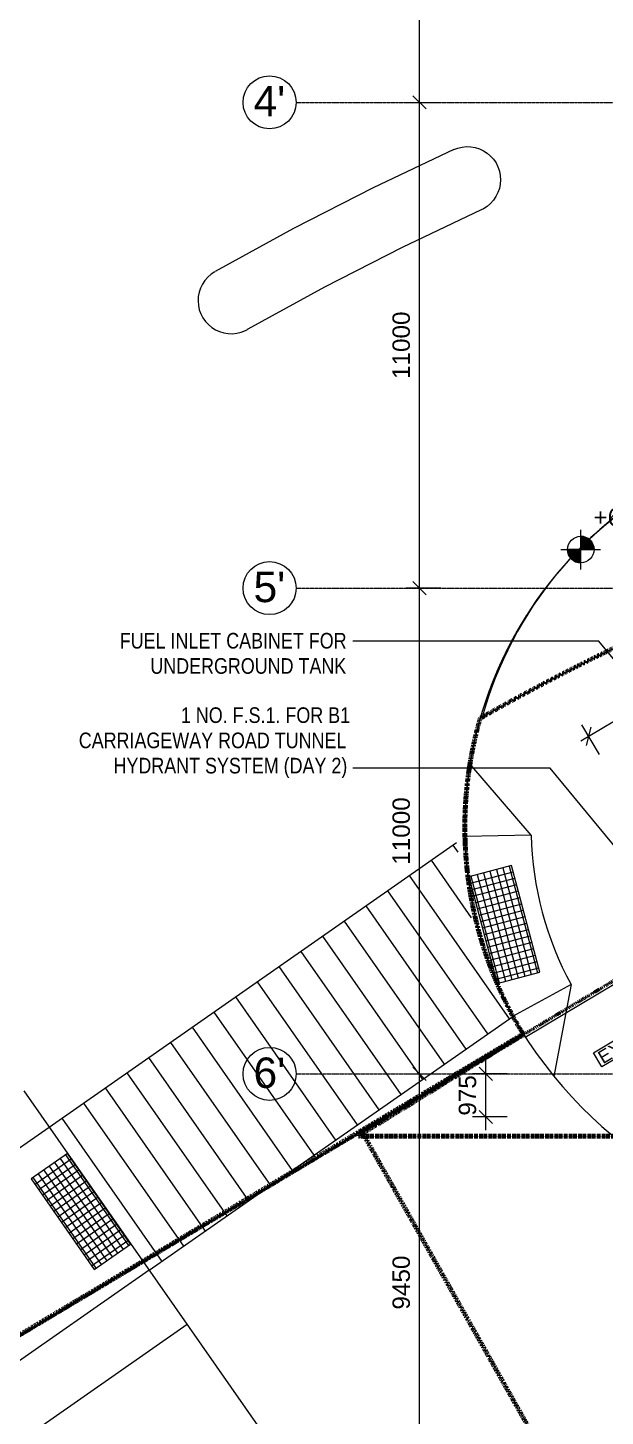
# Model space of a CAD drawing. Header units: millimetres. Extents: x -1578195 to 622687, y -255792 to 391308.
# Drawn here: x -16584 to -3509, y 144705 to 176145 of the extents above; entities that cross this region are included whole.
import ezdxf

# ---------------------------------------------------------------- set-up
doc = ezdxf.new("R2010")
doc.units = ezdxf.units.MM
for name, pattern in [('Dash dot', [14, 6, -4, 0, -4]), ('Double dash', [24.5, 10, -3, 2, -3, 2, -4.5]), ('Double dash_2_', [42.8625, 15.875, -4.7625, 6.35, -4.7625, 6.35, -4.7625]), ('Grid Line', [21, 12, -3, 3, -3]), ('IMPORT-D15-3', [24, 15, -3, 0, -3, 0, -3])]:
    doc.linetypes.add(name, pattern=pattern)
for name, color, linetype, lineweight in [('0-1', 7, 'Continuous', 5), ('0-3', 7, 'Double dash_2_', 50), ('A-ANNO-DIMS', 7, 'Continuous', 9), ('A-ANNO-NOTE', 7, 'Continuous', 5), ('A-DETL', 102, 'Continuous', 5), ('A-DETL-1', 102, 'Continuous', 18), ('A-DETL-3', 102, 'Dash dot', 70), ('A-DETL-6', 102, 'IMPORT-D15-3', 5), ('A-DETL-GENF', 7, 'Continuous', 5), ('A-FLOR', 7, 'Continuous', 18), ('C-PROP-LINE', 7, 'Double dash', 70), ('C-PROP-LINE-1', 7, 'Double dash_2_', 50), ('G-ANNO-DIMS', 111, 'Continuous', 5), ('G-ANNO-TEXT', 7, 'Continuous', 5), ('OAP832', 7, 'Continuous', 9), ('S-GRID-1', 7, 'Grid Line', 5), ('S-GRID-IDEN', 7, 'Continuous', 5), ('UNDERLINE', 10, 'Continuous', 35)]:
    doc.layers.add(name, color=color, linetype=linetype, lineweight=lineweight)
doc.styles.add('Arial', font='arial.ttf', dxfattribs={"height": 393.413174})
doc.styles.add('Arial Narrow', font='ARIALN.TTF', dxfattribs={"height": 353.981763})
doc.styles.add('Arial_1', font='arial.ttf', dxfattribs={"height": 1.475299})
doc.styles.add('Arial_4', font='arial.ttf', dxfattribs={"height": 688.473054})

# ---------------------------------------------------------------- blocks, each defined once
blk = doc.blocks.new('Family - ___-1112717-B1_F PLAN _2 OF 2_')
at = {"layer": 'C-PROP-LINE'}
for p, q in [((-6685, 158260), (-6685, 158257)), ((-6451, 155996), (-6450, 155991)), ((-5654, 153865), (-5650, 153857)), ((-5367, 153361), (-9055, 151159)), ((-9055, 151159), (-19086, 145161))]:
    blk.add_line(p, q, dxfattribs=at)
for start, end in [(167.3306, 167.821), (171.0036, 171.6019), (174.7865, 175.27), (181.9528, 182.4498), (185.6305, 186.2287), (189.4154, 189.8917), (196.5752, 197.0786), (200.2575, 200.8553), (204.0443, 204.5132), (211.1978, 211.5186)]:
    blk.add_arc((2263, 158040), 8950, start, end, dxfattribs=at)
blk = doc.blocks.new('Grid - 3mm-2917264-B1_F PLAN _2 OF 2_')
at = {"layer": 'S-GRID-IDEN'}
blk.add_circle((0, 0), 3, dxfattribs=at)
blk = doc.blocks.new('Family - ___-2785461-B1_F PLAN _2 OF 2_')
at = {"layer": 'C-PROP-LINE'}
for p, q in [((-5358, 153347), (-9024, 151156)), ((-9024, 151156), (0, 135156))]:
    blk.add_line(p, q, dxfattribs=at)
blk = doc.blocks.new('Family - ___-36030423-B1_F PLAN _2 OF 2_')
at = {"layer": 'C-PROP-LINE'}
for p, q in [((-5358, 153347), (-9024, 151156)), ((-9024, 151156), (0, 135156))]:
    blk.add_line(p, q, dxfattribs=at)
blk = doc.blocks.new('Family - ___-3197506-B1_F PLAN _2 OF 2_')
at = {"layer": 'C-PROP-LINE-1'}
for p, q in [((27564, 173018), (-9024, 151156)), ((-9024, 151156), (-19055, 145159))]:
    blk.add_line(p, q, dxfattribs=at)
blk = doc.blocks.new('Dims-B1-FPLAN_2OF2__dwg__Oblique-5772980-B1_F PLAN _2 OF 2_')
at = {"layer": 'A-ANNO-DIMS'}
blk.add_line((-0.5, -0.5), (0.5, 0.5), dxfattribs=at)
blk = doc.blocks.new('ARC_ANN_EXIT - ARC_ANN_EXIT-878429-G_F PLAN _1 OF 2_')
at = {"layer": 'A-ANNO-NOTE'}
for p, q in [((-2.12, 0), (-2.12, 1.86)), ((-2.12, 1.86), (3.13, 1.86)), ((3.13, 1.86), (3.13, 0)), ((3.13, 0), (-2.12, 0))]:
    blk.add_line(p, q, dxfattribs=at)
at = {"layer": 'A-ANNO-NOTE', "insert": (0.41, 1.66), "char_height": 1.475, "width": 5.454, "attachment_point": 2, "line_spacing_factor": 0.938532, "style": 'Arial_1'}
blk.add_mtext('EXIT', dxfattribs=at)
blk = doc.blocks.new('Spot Elevations - Spot Elevation - Exterior Filled-23614-B1_F PLAN _1 OF 2_')
at = {"layer": 'G-ANNO-DIMS'}
h = blk.add_hatch(color=256, dxfattribs=at)
edge = h.paths.add_edge_path(flags=0)
edge.add_arc((-2.24, 2.25), 1.5, 0, 90, ccw=False)
edge.add_line((-0.74, 2.25), (-2.24, 2.25))
edge.add_line((-2.24, 2.25), (-2.24, 3.75))
h = blk.add_hatch(color=256, dxfattribs=at)
edge = h.paths.add_edge_path(flags=0)
edge.add_arc((-2.24, 2.25), 1.5, 180, 270, ccw=False)
edge.add_line((-3.74, 2.25), (-2.24, 2.25))
edge.add_line((-2.24, 2.25), (-2.24, 0.75))
for p, q in [((-2.24, 0), (-2.24, 4.5)), ((-2.24, 3.75), (-2.24, 2.25)), ((-4.49, 2.25), (0.01, 2.25)), ((-2.24, 2.25), (-3.74, 2.25)), ((-2.24, 0.75), (-2.24, 2.25)), ((-2.24, 2.25), (-0.74, 2.25))]:
    blk.add_line(p, q, dxfattribs=at)
blk.add_circle((-2.24, 2.25), 1.5, dxfattribs=at)
for start, end in [(360, 90), (180, 270)]:
    blk.add_arc((-2.24, 2.25), 1.5, start, end, dxfattribs=at)
blk = doc.blocks.new('TRA')
at = {"layer": 'A-DETL'}
for points in [[(-571415, 156921), (-570773, 154504), (-569806, 154761), (-570449, 157178)], [(-581325, 150084), (-579900, 148030), (-579078, 148600), (-580503, 150654)]]:
    blk.add_lwpolyline(points, close=True, dxfattribs=at)
at = {"layer": 'A-DETL-GENF', "linetype": 'Continuous'}
for p, q in [((-571377, 156776), (-570410, 157033)), ((-571373, 156932), (-570731, 154516)), ((-571338, 156631), (-570372, 156888)), ((-571228, 156970), (-570586, 154554)), ((-571083, 157009), (-570441, 154593)), ((-570938, 157047), (-570296, 154631)), ((-570793, 157086), (-570151, 154670)), ((-570648, 157125), (-570006, 154708)), ((-570503, 157163), (-569861, 154747)), ((-571300, 156486), (-570333, 156743)), ((-571261, 156341), (-570295, 156598)), ((-571223, 156196), (-570256, 156453)), ((-571184, 156051), (-570218, 156308)), ((-571146, 155906), (-570179, 156163)), ((-571107, 155761), (-570141, 156018)), ((-571069, 155616), (-570102, 155873)), ((-571030, 155471), (-570064, 155728)), ((-570991, 155326), (-570025, 155583)), ((-570953, 155181), (-569986, 155438)), ((-570914, 155036), (-569948, 155293)), ((-570876, 154891), (-569909, 155148)), ((-570837, 154746), (-569871, 155003)), ((-570799, 154601), (-569832, 154858)), ((-580549, 150622), (-579124, 148568)), ((-581239, 149961), (-580418, 150531)), ((-581154, 149838), (-580332, 150408)), ((-581068, 149715), (-580247, 150285)), ((-580919, 150366), (-579494, 148311)), ((-580796, 150451), (-579371, 148397)), ((-580672, 150537), (-579247, 148482)), ((-581289, 150109), (-579864, 148055)), ((-581165, 150195), (-579740, 148140)), ((-581042, 150280), (-579617, 148226)), ((-580983, 149592), (-580161, 150161)), ((-580897, 149468), (-580076, 150038)), ((-580812, 149345), (-579990, 149915)), ((-580726, 149222), (-579905, 149792)), ((-580641, 149099), (-579819, 149668)), ((-580555, 148975), (-579734, 149545)), ((-580470, 148852), (-579648, 149422)), ((-580384, 148729), (-579563, 149299)), ((-580299, 148606), (-579477, 149175)), ((-580213, 148482), (-579392, 149052)), ((-580128, 148359), (-579306, 148929)), ((-580042, 148236), (-579221, 148806)), ((-579957, 148113), (-579135, 148682))]:
    blk.add_line(p, q, dxfattribs=at)
at = {"layer": 'A-FLOR'}
for p, q in [((-570004, 157865), (-571390, 159476)), ((-570004, 157865), (-571503, 157830)), ((-569100, 154480), (-570424, 153759)), ((-569100, 154480), (-569488, 152400)), ((-581492, 152073), (-578082, 147191)), ((-585527, 148036), (-580919, 151253)), ((-578655, 148011), (-583262, 144793)), ((-578082, 147191), (-574352, 141850)), ((-577796, 146781), (-582403, 143563))]:
    blk.add_line(p, q, dxfattribs=at)
at = {"layer": 'A-FLOR', "flags": 128}
for points in [[(-571759, 173385), (-573586, 172518), (-575386, 171598), (-577159, 170625)], [(-571759, 173385), (-571666, 173421), (-571568, 173443), (-571469, 173453), (-571369, 173449), (-571271, 173432), (-571175, 173402), (-571085, 173360), (-571001, 173306), (-570925, 173241), (-570858, 173167), (-570801, 173084), (-570756, 172995), (-570724, 172900), (-570704, 172802), (-570698, 172703), (-570704, 172603), (-570724, 172505), (-570757, 172411), (-570802, 172321), (-570858, 172239), (-570925, 172165), (-571002, 172100), (-571086, 172046), (-571136, 172021)], [(-571136, 172021), (-572923, 171173), (-574684, 170273), (-576418, 169321), (-576435, 169311)], [(-577169, 170619), (-577252, 170564), (-577327, 170499), (-577393, 170423), (-577449, 170340), (-577493, 170250), (-577524, 170156), (-577543, 170057), (-577548, 169958), (-577540, 169858), (-577519, 169760), (-577485, 169666), (-577439, 169578), (-577382, 169496), (-577314, 169423), (-577237, 169359), (-577152, 169306), (-577061, 169265), (-576965, 169236), (-576866, 169220), (-576767, 169218), (-576667, 169229), (-576570, 169253), (-576477, 169289), (-576427, 169315)]]:
    blk.add_lwpolyline(points, dxfattribs=at)
at = {"layer": 'A-FLOR'}
for centre, radius, start, end in [((-562556, 158040), 8950, 115.1743, 210.7616), ((-562556, 158040), 7450, 181.3486, 208.5512), ((-561747, 158731), 10000, 211.7897, 270)]:
    blk.add_arc(centre, radius, start, end, dxfattribs=at)

msp = doc.modelspace()

# ---------------------------------------------------------------- linework, layer by layer
at = {"layer": 'A-ANNO-DIMS'}
for p, q in [((-7713.3, 132806.2), (-7713.3, 202630.8)), ((-4059.7, 159997.9), (4153.9, 164905.7)), ((-3641.3, 159687.6), (-4041.9, 160358)), ((-5732.3, 152456.2), (-6513.3, 152456.2)), ((-5732.3, 151481.2), (-6513.3, 151481.2))]:
    msp.add_line(p, q, dxfattribs=at)
at = {"layer": 'A-ANNO-DIMS', "flags": 128}
for points in [[(-8013.3, 174456), (-7232.3, 174456)], [(-7232.3, 163456), (-8013.3, 163456)], [(-6213.3, 151181.2), (-6213.3, 152756.2)], [(-8013.3, 152456), (-7232.3, 152456)]]:
    msp.add_lwpolyline(points, dxfattribs=at)
at = {"layer": 'A-DETL'}
msp.add_line((-5320.1, 153285.4), (-533.4, 156144.6), dxfattribs=at)
at = {"layer": 'A-DETL-1'}
for p, q in [((-3046.7, 162218.9), (-3958, 161771.7)), ((-3958, 161771.7), (-4657.4, 161414.7)), ((-4657.4, 161414.7), (-5176.3, 161142.8)), ((-5176.3, 161142.8), (-6340.3, 160508.7))]:
    msp.add_line(p, q, dxfattribs=at)
msp.add_arc((2262.5, 158040.1), 8950, 163.98935, 212.08989, dxfattribs=at)
at = {"layer": 'A-DETL-3'}
for q in [(-5359.2, 153348.4), (124530, 151045.4)]:
    msp.add_line((-9095.9, 151048.1), q, dxfattribs=at)
for centre, radius, start, end in [((19438.1, 115099), 52216.6, 107.36993, 119.58294), ((2262.5, 158040.1), 8950, 163.98935, 211.51865)]:
    msp.add_arc(centre, radius, start, end, dxfattribs=at)
at = {"layer": 'A-DETL-6'}
msp.add_arc((2262.5, 158040.1), 8950, 115.17432, 211.61566, dxfattribs=at)
at = {"layer": 'A-FLOR'}
msp.add_line((-5357.1, 153347), (-19063.9, 145152.1), dxfattribs=at)
for centre, radius, start, end in [((2291.4, 158096.2), 8935.1, 126.25503, 140.26901), ((2213.3, 158161.2), 8833.5, 140.26901, 164.41751)]:
    msp.add_arc(centre, radius, start, end, dxfattribs=at)
at = {"layer": 'G-ANNO-TEXT'}
for points in [[(1587.1, 155925.8), (-3650.8, 162254.1), (-9224, 162254.1)], [(-1031.9, 154871.4), (-4756.1, 159382.7), (-9224, 159382.7)]]:
    msp.add_lwpolyline(points, dxfattribs=at)
at = {"layer": 'OAP832'}
for p, q in [((-16100.4, 151253.5), (-6874.1, 157697)), ((-6961.4, 157636.1), (-6848.5, 157474.4)), ((-7453.3, 157292.5), (-6545.6, 155992.9)), ((-7945.2, 156949), (-5680.5, 153706.2)), ((-8437.1, 156605.4), (-6172.4, 153362.7)), ((-8929, 156261.9), (-6664.3, 153019.1)), ((-9420.9, 155918.4), (-7156.2, 152675.6)), ((-9912.8, 155574.8), (-7648.1, 152332)), ((-10404.8, 155231.3), (-8140, 151988.5)), ((-10896.7, 154887.7), (-8631.9, 151644.9)), ((-11388.6, 154544.2), (-9123.9, 151301.4)), ((-11880.5, 154200.6), (-9615.8, 150957.9)), ((-13835.7, 148010.7), (-5604.4, 153759.3)), ((-12372.4, 153857.1), (-10107.7, 150614.3)), ((-12864.3, 153513.5), (-10599.6, 150270.8)), ((-13356.2, 153170), (-11091.5, 149927.2)), ((-13848.1, 152826.4), (-11583.4, 149583.7)), ((-14340, 152482.9), (-12075.3, 149240.1)), ((-14832, 152139.4), (-12567.2, 148896.6))]:
    msp.add_line(p, q, dxfattribs=at)
at = {"layer": 'OAP832', "ltscale": 5}
for p, q in [((-15323.9, 151795.8), (-13059.1, 148553)), ((-15815.8, 151452.3), (-13551.1, 148209.5))]:
    msp.add_line(p, q, dxfattribs=at)
at = {"layer": 'S-GRID-1'}
for p, q in [((-10508.1, 174456.2), (128177.5, 174455.5)), ((-10508.1, 163456.2), (128177.4, 163455.5)), ((-10508.2, 152456.2), (128177.4, 152455.5))]:
    msp.add_line(p, q, dxfattribs=at)

# ---------------------------------------------------------------- block references
for p, xscale, yscale, zscale, rotation in [((-7713.3, 174456), 300, 300, 300, 90), ((-7713.3, 174456), 300, 300, 300, 270), ((-7713.3, 163456), 300, 300, 300, 90), ((-7713.3, 163456), 300, 300, 300, 270), ((-3888, 160100.5), 299.9999999999999, 299.9999999999999, 299.9999999999999, 210.8594837553129), ((-7713.3, 152456), 300, 300, 300, 270), ((-7713.3, 152456), 300, 300, 300, 90), ((-6213.3, 152456.2), 300, 300, 300, 270), ((-6213.3, 151481.2), 300, 300, 300, 90)]:
    msp.add_blockref('Dims-B1-FPLAN_2OF2__dwg__Oblique-5772980-B1_F PLAN _2 OF 2_', p, dxfattribs=dict(xscale=xscale, yscale=yscale, zscale=zscale, rotation=rotation))
at = {"layer": '0-1', "rotation": 359.9997000009001}
for name in ['Family - ___-2785461-B1_F PLAN _2 OF 2_', 'Family - ___-36030423-B1_F PLAN _2 OF 2_']:
    msp.add_blockref(name, (0, 0), dxfattribs=at)
at = {"layer": '0-3', "rotation": 359.9997000009001}
msp.add_blockref('Family - ___-3197506-B1_F PLAN _2 OF 2_', (0, 0), dxfattribs=at)
at = {"layer": 'A-ANNO-NOTE', "xscale": 200, "yscale": 200, "zscale": 200, "rotation": 30.8503315241774}
msp.add_blockref('ARC_ANN_EXIT - ARC_ANN_EXIT-878429-G_F PLAN _1 OF 2_', (-3218, 152833.6), dxfattribs=at)
at = {"layer": 'C-PROP-LINE'}
msp.add_blockref('Family - ___-1112717-B1_F PLAN _2 OF 2_', (0, 0), dxfattribs=at)
at = {"layer": 'G-ANNO-DIMS', "xscale": 199.9999999999998, "yscale": 199.9999999999998, "zscale": 199.9999999999998}
msp.add_blockref('Spot Elevations - Spot Elevation - Exterior Filled-23614-B1_F PLAN _1 OF 2_', (-3614.9, 163879.8), dxfattribs=at)
at = {"layer": 'S-GRID-IDEN', "xscale": 199.9999999999998, "yscale": 199.9999999999998, "zscale": 199.9999999999998, "rotation": 269.9996999999992}
for p in [(-11108.1, 174456.2), (-11108.1, 163456.2), (-11108.2, 152456.2)]:
    msp.add_blockref('Grid - 3mm-2917264-B1_F PLAN _2 OF 2_', p, dxfattribs=at)
at = {"layer": 'UNDERLINE'}
msp.add_blockref('TRA', (564819.1, 0), dxfattribs=at)

# ---------------------------------------------------------------- texts
at = {"layer": 'A-ANNO-DIMS', "char_height": 393.41, "attachment_point": 2, "rotation": 90, "line_spacing_factor": 0.938532, "style": 'Arial'}
for s, insert, width in [('11000', (-8326, 168956), 1824), ('11000', (-8326, 157956), 1824), ('975', (-6826, 151968.7), 1094.4), ('9450', (-8326, 147731.1), 1459.2)]:
    msp.add_mtext(s, dxfattribs=dict(at, insert=insert, width=width))
at = {"layer": 'G-ANNO-DIMS', "insert": (-3774.2, 165259.9), "char_height": 393.41, "width": 2020.8, "attachment_point": 1, "line_spacing_factor": 0.938532, "style": 'Arial'}
msp.add_mtext('+6.150', dxfattribs=at)
at = {"layer": 'G-ANNO-TEXT', "char_height": 353.982, "width": 6311.272, "attachment_point": 1, "line_spacing_factor": 0.968573, "style": 'Arial Narrow'}
for s, insert in [('\\pi1214;FUEL INLET CABINET FOR \\P\\pi1906.1;UNDERGROUND TANK', (-15715.4, 162442.3)), ('\\pi2598.3;1 NO. F.S.1. FOR B1 \\P\\pi286.1;CARRIAGEWAY ROAD TUNNEL \\P\\pi1073.3;HYDRANT SYSTEM (DAY 2)', (-15715.4, 160757.1))]:
    msp.add_mtext(s, dxfattribs=dict(at, insert=insert))
at = {"layer": 'S-GRID-IDEN', "char_height": 688.47, "width": 856.758, "attachment_point": 2, "line_spacing_factor": 0.938532, "style": 'Arial_4'}
for s, insert in [("4'", (-11113.2, 174827.3)), ("5'", (-11113.3, 163827.3)), ("6'", (-11113.3, 152827.3))]:
    msp.add_mtext(s, dxfattribs=dict(at, insert=insert))

doc.saveas('drawing.dxf')
